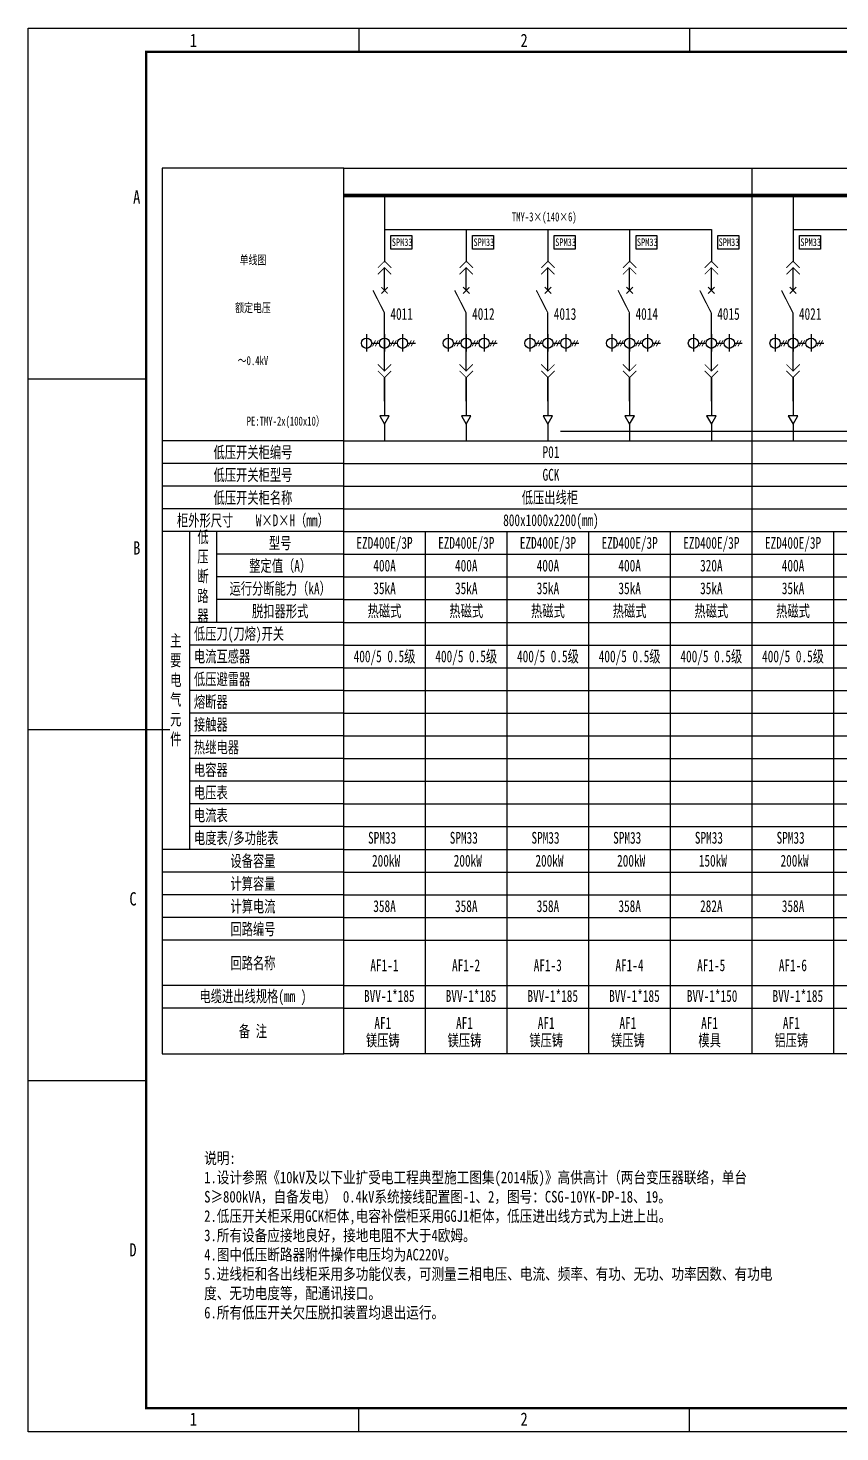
# Model space of a CAD drawing. Extents: x -700117 to -483644, y 1301776 to 1331476.
# Drawn here: x -657379 to -640194, y 1301776 to 1331476 of the extents above; entities that cross this region are included whole.
import ezdxf
from ezdxf.enums import TextEntityAlignment as Align

# ---------------------------------------------------------------- set-up
doc = ezdxf.new("R2010")
doc.units = 0
doc.header["$LTSCALE"] = 1000
doc.linetypes.add('DASH', pattern=[0.35, 0.25, -0.1])
doc.layers.get('0').update_dxf_attribs({"linetype": 'CONTINUOUS'})
for name, color, linetype in [('TK', 5, 'CONTINUOUS'), ('内框', 3, 'CONTINUOUS'), ('外框', 2, 'CONTINUOUS')]:
    doc.layers.add(name, color=color, linetype=linetype)
doc.styles.add('宋体', font='', dxfattribs={"width": 0.8, "height": 3.8})
doc.styles.add('宋体1', font='', dxfattribs={"width": 0.7})
doc.styles.get('宋体').set_extended_font_data('SimSun')
doc.styles.get('宋体1').set_extended_font_data('SimSun')

# ---------------------------------------------------------------- blocks, each defined once
blk = doc.blocks.new('集安A3图框')
at = {"layer": 'TK'}
for p, q in [((-35000, 29700), (-35000, 29200)), ((-28000, 29700), (-28000, 29200)), ((-39500, 22275), (-42000, 22275)), ((-39000, 14850), (-42000, 14850)), ((-39500, 7425), (-42000, 7425)), ((-35000, 0), (-35000, 500)), ((-28000, 0), (-28000, 500))]:
    blk.add_line(p, q, dxfattribs=at)
at = {"layer": '内框', "const_width": 50, "flags": 128}
blk.add_lwpolyline([(-39500, 500), (-39500, 29200), (-500, 29200), (-500, 500)], close=True, dxfattribs=at)
at = {"layer": '外框', "flags": 128}
blk.add_lwpolyline([(-42000, 0), (-42000, 29700), (0, 29700), (0, 0)], close=True, dxfattribs=at)
at = {"layer": 'TK', "style": '宋体', "width": 0.8}
for s, p in [('1', (-38500, 29300)), ('2', (-31500, 29300)), ('A', (-39700, 25988)), ('B', (-39700, 18562)), ('C', (-39779, 11138)), ('D', (-39780, 3712)), ('1', (-38500, 131)), ('2', (-31500, 131))]:
    blk.add_text(s, height=280, dxfattribs=at).set_placement(p, align=Align.CENTER)

msp = doc.modelspace()

# ---------------------------------------------------------------- linework, layer by layer
at = {"color": 7, "ltscale": 1000}
for p, q in [((-650697.9, 1328509.7), (-654540.2, 1328509.7)), ((-654540.2, 1328509.7), (-654540.2, 1309778.1)), ((-642051.1, 1309778.1), (-642051.1, 1328509.7)), ((-649833.2, 1327900.6), (-649833.2, 1326524.8)), ((-641186.4, 1327900.6), (-641186.4, 1326524.8)), ((-648103.8, 1327212.7), (-648103.8, 1326524.8)), ((-646374.5, 1327212.7), (-646374.5, 1326524.8)), ((-644645.1, 1327212.7), (-644645.1, 1326524.8)), ((-642915.8, 1327212.7), (-642915.8, 1326524.8)), ((-649833.2, 1326924.4), (-649833.2, 1326524.8)), ((-648103.8, 1326924.4), (-648103.8, 1326524.8)), ((-646374.5, 1326924.4), (-646374.5, 1326524.8)), ((-644645.1, 1326924.4), (-644645.1, 1326524.8)), ((-642915.8, 1326924.4), (-642915.8, 1326524.8)), ((-641186.4, 1326924.4), (-641186.4, 1326524.8)), ((-649833.2, 1325927), (-649833.2, 1326407.3)), ((-648103.8, 1325927), (-648103.8, 1326407.3)), ((-646374.5, 1325927), (-646374.5, 1326407.3)), ((-649833.2, 1324220.4), (-649833.2, 1325446.7)), ((-648103.8, 1324220.4), (-648103.8, 1325446.7)), ((-646374.5, 1324220.4), (-646374.5, 1325446.7)), ((-649833.2, 1324082), (-649833.2, 1323270.3)), ((-649833.2, 1323581.9), (-649833.2, 1324082)), ((-648103.8, 1324082), (-648103.8, 1323270.3)), ((-648103.8, 1323581.9), (-648103.8, 1324082)), ((-646374.5, 1324082), (-646374.5, 1323270.3)), ((-646374.5, 1323581.9), (-646374.5, 1324082)), ((-644645.1, 1324082), (-644645.1, 1323270.3)), ((-642915.8, 1324082), (-642915.8, 1323270.3)), ((-641186.4, 1324082), (-641186.4, 1323270.3)), ((-649833.2, 1323097.4), (-649833.2, 1322746.1)), ((-649833.2, 1323097.4), (-649833.2, 1322746.1)), ((-648103.8, 1323097.4), (-648103.8, 1322746.1)), ((-648103.8, 1323097.4), (-648103.8, 1322746.1)), ((-646374.5, 1323097.4), (-646374.5, 1322746.1)), ((-646374.5, 1323097.4), (-646374.5, 1322746.1)), ((-644645.1, 1323097.4), (-644645.1, 1322746.1)), ((-644645.1, 1323097.4), (-644645.1, 1322746.1)), ((-642915.8, 1323097.4), (-642915.8, 1322746.1)), ((-642915.8, 1323097.4), (-642915.8, 1322746.1)), ((-641186.4, 1323097.4), (-641186.4, 1322746.1)), ((-641186.4, 1323097.4), (-641186.4, 1322746.1)), ((-650697.9, 1322746.1), (-654540.2, 1322746.1)), ((-648968.5, 1322746.1), (-647239.2, 1322746.1)), ((-647239.2, 1322746.1), (-645509.8, 1322746.1)), ((-645509.8, 1322746.1), (-643780.4, 1322746.1)), ((-643780.4, 1322746.1), (-642051.1, 1322746.1)), ((-642051.1, 1322746.1), (-640321.7, 1322746.1)), ((-640321.7, 1322746.1), (-638592.4, 1322746.1)), ((-650697.9, 1322265.8), (-654540.2, 1322265.8)), ((-650697.9, 1322265.8), (-648968.5, 1322265.8)), ((-648968.5, 1322265.8), (-647239.2, 1322265.8)), ((-647239.2, 1322265.8), (-645509.8, 1322265.8)), ((-645509.8, 1322265.8), (-643780.4, 1322265.8)), ((-643780.4, 1322265.8), (-642051.1, 1322265.8)), ((-642051.1, 1322265.8), (-640321.7, 1322265.8)), ((-640321.7, 1322265.8), (-638592.4, 1322265.8)), ((-650697.9, 1321785.5), (-654540.2, 1321785.5)), ((-650697.9, 1321785.5), (-648968.5, 1321785.5)), ((-648968.5, 1321785.5), (-647239.2, 1321785.5)), ((-647239.2, 1321785.5), (-645509.8, 1321785.5)), ((-645509.8, 1321785.5), (-643780.4, 1321785.5)), ((-643780.4, 1321785.5), (-642051.1, 1321785.5)), ((-642051.1, 1321785.5), (-640321.7, 1321785.5)), ((-640321.7, 1321785.5), (-638592.4, 1321785.5)), ((-650697.9, 1321305.2), (-654540.2, 1321305.2)), ((-650697.9, 1321305.2), (-648968.5, 1321305.2)), ((-648968.5, 1321305.2), (-647239.2, 1321305.2)), ((-647239.2, 1321305.2), (-645509.8, 1321305.2)), ((-645509.8, 1321305.2), (-643780.4, 1321305.2)), ((-643780.4, 1321305.2), (-642051.1, 1321305.2)), ((-642051.1, 1321305.2), (-640321.7, 1321305.2)), ((-640321.7, 1321305.2), (-638592.4, 1321305.2)), ((-650697.9, 1320824.9), (-654540.2, 1320824.9)), ((-653963.9, 1320824.9), (-653963.9, 1314100.8)), ((-653387.5, 1320824.9), (-653387.5, 1318903.7)), ((-650697.9, 1320824.9), (-648968.5, 1320824.9)), ((-648968.5, 1309778.1), (-648968.5, 1320824.9)), ((-648968.5, 1320824.9), (-647239.2, 1320824.9)), ((-647239.2, 1309778.1), (-647239.2, 1320824.9)), ((-647239.2, 1320824.9), (-645509.8, 1320824.9)), ((-645509.8, 1309778.1), (-645509.8, 1320824.9)), ((-645509.8, 1320824.9), (-643780.4, 1320824.9)), ((-643780.4, 1309778.1), (-643780.4, 1320824.9)), ((-643780.4, 1320824.9), (-642051.1, 1320824.9)), ((-642051.1, 1320824.9), (-640321.7, 1320824.9)), ((-640321.7, 1309778.1), (-640321.7, 1320824.9)), ((-640321.7, 1320824.9), (-638592.4, 1320824.9)), ((-650697.9, 1320344.6), (-653387.5, 1320344.6)), ((-650697.9, 1320344.6), (-648968.5, 1320344.6)), ((-648968.5, 1320344.6), (-647239.2, 1320344.6)), ((-647239.2, 1320344.6), (-645509.8, 1320344.6)), ((-645509.8, 1320344.6), (-643780.4, 1320344.6)), ((-643780.4, 1320344.6), (-642051.1, 1320344.6)), ((-642051.1, 1320344.6), (-640321.7, 1320344.6)), ((-640321.7, 1320344.6), (-638592.4, 1320344.6)), ((-650697.9, 1319864.3), (-653387.5, 1319864.3)), ((-650697.9, 1319864.3), (-648968.5, 1319864.3)), ((-648968.5, 1319864.3), (-647239.2, 1319864.3)), ((-647239.2, 1319864.3), (-645509.8, 1319864.3)), ((-645509.8, 1319864.3), (-643780.4, 1319864.3)), ((-643780.4, 1319864.3), (-642051.1, 1319864.3)), ((-642051.1, 1319864.3), (-640321.7, 1319864.3)), ((-640321.7, 1319864.3), (-638592.4, 1319864.3)), ((-650697.9, 1319384), (-653387.5, 1319384)), ((-650697.9, 1319384), (-648968.5, 1319384)), ((-648968.5, 1319384), (-647239.2, 1319384)), ((-647239.2, 1319384), (-645509.8, 1319384)), ((-645509.8, 1319384), (-643780.4, 1319384)), ((-643780.4, 1319384), (-642051.1, 1319384)), ((-642051.1, 1319384), (-640321.7, 1319384)), ((-640321.7, 1319384), (-638592.4, 1319384)), ((-650697.9, 1318903.7), (-653963.9, 1318903.7)), ((-650697.9, 1318903.7), (-648968.5, 1318903.7)), ((-648968.5, 1318903.7), (-647239.2, 1318903.7)), ((-647239.2, 1318903.7), (-645509.8, 1318903.7)), ((-645509.8, 1318903.7), (-643780.4, 1318903.7)), ((-643780.4, 1318903.7), (-642051.1, 1318903.7)), ((-642051.1, 1318903.7), (-640321.7, 1318903.7)), ((-640321.7, 1318903.7), (-638592.4, 1318903.7)), ((-650697.9, 1318423.4), (-653963.9, 1318423.4)), ((-650697.9, 1318423.4), (-648968.5, 1318423.4)), ((-648968.5, 1318423.4), (-647239.2, 1318423.4)), ((-647239.2, 1318423.4), (-645509.8, 1318423.4)), ((-645509.8, 1318423.4), (-643780.4, 1318423.4)), ((-643780.4, 1318423.4), (-642051.1, 1318423.4)), ((-642051.1, 1318423.4), (-640321.7, 1318423.4)), ((-640321.7, 1318423.4), (-638592.4, 1318423.4)), ((-650697.9, 1317943.1), (-653963.9, 1317943.1)), ((-650697.9, 1317943.1), (-648968.5, 1317943.1)), ((-648968.5, 1317943.1), (-647239.2, 1317943.1)), ((-647239.2, 1317943.1), (-645509.8, 1317943.1)), ((-645509.8, 1317943.1), (-643780.4, 1317943.1)), ((-643780.4, 1317943.1), (-642051.1, 1317943.1)), ((-642051.1, 1317943.1), (-640321.7, 1317943.1)), ((-640321.7, 1317943.1), (-638592.4, 1317943.1)), ((-650697.9, 1317462.8), (-653963.9, 1317462.8)), ((-650697.9, 1317462.8), (-648968.5, 1317462.8)), ((-648968.5, 1317462.8), (-647239.2, 1317462.8)), ((-647239.2, 1317462.8), (-645509.8, 1317462.8)), ((-645509.8, 1317462.8), (-643780.4, 1317462.8)), ((-643780.4, 1317462.8), (-642051.1, 1317462.8)), ((-642051.1, 1317462.8), (-640321.7, 1317462.8)), ((-640321.7, 1317462.8), (-638592.4, 1317462.8)), ((-650697.9, 1316982.6), (-653963.9, 1316982.6)), ((-650697.9, 1316982.6), (-648968.5, 1316982.6)), ((-648968.5, 1316982.6), (-647239.2, 1316982.6)), ((-647239.2, 1316982.6), (-645509.8, 1316982.6)), ((-645509.8, 1316982.6), (-643780.4, 1316982.6)), ((-643780.4, 1316982.6), (-642051.1, 1316982.6)), ((-642051.1, 1316982.6), (-640321.7, 1316982.6)), ((-640321.7, 1316982.6), (-638592.4, 1316982.6)), ((-650697.9, 1316502.3), (-653963.9, 1316502.3)), ((-650697.9, 1316502.3), (-648968.5, 1316502.3)), ((-648968.5, 1316502.3), (-647239.2, 1316502.3)), ((-647239.2, 1316502.3), (-645509.8, 1316502.3)), ((-645509.8, 1316502.3), (-643780.4, 1316502.3)), ((-643780.4, 1316502.3), (-642051.1, 1316502.3)), ((-642051.1, 1316502.3), (-640321.7, 1316502.3)), ((-640321.7, 1316502.3), (-638592.4, 1316502.3)), ((-650697.9, 1316022), (-653963.9, 1316022)), ((-650697.9, 1316022), (-648968.5, 1316022)), ((-648968.5, 1316022), (-647239.2, 1316022)), ((-647239.2, 1316022), (-645509.8, 1316022)), ((-645509.8, 1316022), (-643780.4, 1316022)), ((-643780.4, 1316022), (-642051.1, 1316022)), ((-642051.1, 1316022), (-640321.7, 1316022)), ((-640321.7, 1316022), (-638592.4, 1316022)), ((-650697.9, 1315541.7), (-653963.9, 1315541.7)), ((-650697.9, 1315541.7), (-648968.5, 1315541.7)), ((-648968.5, 1315541.7), (-647239.2, 1315541.7)), ((-647239.2, 1315541.7), (-645509.8, 1315541.7)), ((-645509.8, 1315541.7), (-643780.4, 1315541.7)), ((-643780.4, 1315541.7), (-642051.1, 1315541.7)), ((-642051.1, 1315541.7), (-640321.7, 1315541.7)), ((-640321.7, 1315541.7), (-638592.4, 1315541.7)), ((-650697.9, 1315061.4), (-653963.9, 1315061.4)), ((-650697.9, 1315061.4), (-648968.5, 1315061.4)), ((-648968.5, 1315061.4), (-647239.2, 1315061.4)), ((-647239.2, 1315061.4), (-645509.8, 1315061.4)), ((-645509.8, 1315061.4), (-643780.4, 1315061.4)), ((-643780.4, 1315061.4), (-642051.1, 1315061.4)), ((-642051.1, 1315061.4), (-640321.7, 1315061.4)), ((-640321.7, 1315061.4), (-638592.4, 1315061.4)), ((-650697.9, 1314581.1), (-653963.9, 1314581.1)), ((-650697.9, 1314581.1), (-648968.5, 1314581.1)), ((-648968.5, 1314581.1), (-647239.2, 1314581.1)), ((-647239.2, 1314581.1), (-645509.8, 1314581.1)), ((-645509.8, 1314581.1), (-643780.4, 1314581.1)), ((-643780.4, 1314581.1), (-642051.1, 1314581.1)), ((-642051.1, 1314581.1), (-640321.7, 1314581.1)), ((-640321.7, 1314581.1), (-638592.4, 1314581.1)), ((-650697.9, 1314100.8), (-654540.2, 1314100.8)), ((-650697.9, 1314100.8), (-648968.5, 1314100.8)), ((-648968.5, 1314100.8), (-647239.2, 1314100.8)), ((-647239.2, 1314100.8), (-645509.8, 1314100.8)), ((-645509.8, 1314100.8), (-643780.4, 1314100.8)), ((-643780.4, 1314100.8), (-642051.1, 1314100.8)), ((-642051.1, 1314100.8), (-640321.7, 1314100.8)), ((-640321.7, 1314100.8), (-638592.4, 1314100.8)), ((-650697.9, 1313620.5), (-654540.2, 1313620.5)), ((-650697.9, 1313620.5), (-648968.5, 1313620.5)), ((-648968.5, 1313620.5), (-647239.2, 1313620.5)), ((-647239.2, 1313620.5), (-645509.8, 1313620.5)), ((-645509.8, 1313620.5), (-643780.4, 1313620.5)), ((-643780.4, 1313620.5), (-642051.1, 1313620.5)), ((-642051.1, 1313620.5), (-640321.7, 1313620.5)), ((-640321.7, 1313620.5), (-638592.4, 1313620.5)), ((-650697.9, 1313140.2), (-654540.2, 1313140.2)), ((-650697.9, 1313140.2), (-648968.5, 1313140.2)), ((-648968.5, 1313140.2), (-647239.2, 1313140.2)), ((-647239.2, 1313140.2), (-645509.8, 1313140.2)), ((-645509.8, 1313140.2), (-643780.4, 1313140.2)), ((-643780.4, 1313140.2), (-642051.1, 1313140.2)), ((-642051.1, 1313140.2), (-640321.7, 1313140.2)), ((-640321.7, 1313140.2), (-638592.4, 1313140.2)), ((-650697.9, 1312659.9), (-654540.2, 1312659.9)), ((-650697.9, 1312659.9), (-648968.5, 1312659.9)), ((-648968.5, 1312659.9), (-647239.2, 1312659.9)), ((-647239.2, 1312659.9), (-645509.8, 1312659.9)), ((-645509.8, 1312659.9), (-643780.4, 1312659.9)), ((-643780.4, 1312659.9), (-642051.1, 1312659.9)), ((-642051.1, 1312659.9), (-640321.7, 1312659.9)), ((-640321.7, 1312659.9), (-638592.4, 1312659.9)), ((-650697.9, 1312179.6), (-654540.2, 1312179.6)), ((-650697.9, 1312179.6), (-648968.5, 1312179.6)), ((-648968.5, 1312179.6), (-647239.2, 1312179.6)), ((-647239.2, 1312179.6), (-645509.8, 1312179.6)), ((-645509.8, 1312179.6), (-643780.4, 1312179.6)), ((-643780.4, 1312179.6), (-642051.1, 1312179.6)), ((-642051.1, 1312179.6), (-640321.7, 1312179.6)), ((-640321.7, 1312179.6), (-638592.4, 1312179.6)), ((-650697.9, 1311219), (-654540.2, 1311219)), ((-650697.9, 1311219), (-648968.5, 1311219)), ((-648968.5, 1311219), (-647239.2, 1311219)), ((-647239.2, 1311219), (-645509.8, 1311219)), ((-645509.8, 1311219), (-643780.4, 1311219)), ((-643780.4, 1311219), (-642051.1, 1311219)), ((-642051.1, 1311219), (-640321.7, 1311219)), ((-640321.7, 1311219), (-638592.4, 1311219)), ((-650697.9, 1310738.7), (-654540.2, 1310738.7)), ((-650697.9, 1310738.7), (-648968.5, 1310738.7)), ((-648968.5, 1310738.7), (-647239.2, 1310738.7)), ((-647239.2, 1310738.7), (-645509.8, 1310738.7)), ((-645509.8, 1310738.7), (-643780.4, 1310738.7)), ((-643780.4, 1310738.7), (-642051.1, 1310738.7)), ((-642051.1, 1310738.7), (-640321.7, 1310738.7)), ((-640321.7, 1310738.7), (-638592.4, 1310738.7)), ((-654540.2, 1309778.1), (-650697.9, 1309778.1)), ((-648968.5, 1309778.1), (-650697.9, 1309778.1)), ((-647239.2, 1309778.1), (-648968.5, 1309778.1)), ((-645509.8, 1309778.1), (-647239.2, 1309778.1)), ((-643780.4, 1309778.1), (-645509.8, 1309778.1)), ((-642051.1, 1309778.1), (-643780.4, 1309778.1)), ((-640321.7, 1309778.1), (-642051.1, 1309778.1)), ((-638592.4, 1309778.1), (-640321.7, 1309778.1))]:
    msp.add_line(p, q, dxfattribs=at)
at = {"color": 3}
msp.add_line((-650697.9, 1309778.1), (-650697.9, 1328509.7), dxfattribs=at)
at = {"color": 7}
for p, q in [((-650697.9, 1328509.7), (-642051.1, 1328509.7)), ((-642051.1, 1328509.7), (-633404.3, 1328509.7)), ((-644645.1, 1325927), (-644645.1, 1326407.3)), ((-642915.8, 1325927), (-642915.8, 1326407.3)), ((-641186.4, 1325927), (-641186.4, 1326407.3)), ((-644645.1, 1324220.4), (-644645.1, 1325446.7)), ((-642915.8, 1324220.4), (-642915.8, 1325446.7)), ((-641186.4, 1324220.4), (-641186.4, 1325446.7)), ((-650213.5, 1325002.8), (-650213.5, 1324633.2)), ((-649833.2, 1325002.8), (-649833.2, 1324633.2)), ((-649452.9, 1325002.8), (-649452.9, 1324633.2)), ((-648484.1, 1325002.8), (-648484.1, 1324633.2)), ((-648103.8, 1325002.8), (-648103.8, 1324633.2)), ((-647723.5, 1325002.8), (-647723.5, 1324633.2)), ((-646754.8, 1325002.8), (-646754.8, 1324633.2)), ((-646374.5, 1325002.8), (-646374.5, 1324633.2)), ((-645994.2, 1325002.8), (-645994.2, 1324633.2)), ((-645025.4, 1325002.8), (-645025.4, 1324633.2)), ((-644645.1, 1325002.8), (-644645.1, 1324633.2)), ((-644264.8, 1325002.8), (-644264.8, 1324633.2)), ((-643296, 1325002.8), (-643296, 1324633.2)), ((-642915.8, 1325002.8), (-642915.8, 1324633.2)), ((-642535.5, 1325002.8), (-642535.5, 1324633.2)), ((-641566.7, 1325002.8), (-641566.7, 1324633.2)), ((-641186.4, 1325002.8), (-641186.4, 1324633.2)), ((-640806.1, 1325002.8), (-640806.1, 1324633.2)), ((-650102.6, 1324808.3), (-649941.3, 1324808.3)), ((-649722.3, 1324808.3), (-649561, 1324808.3)), ((-649342, 1324808.3), (-649180.7, 1324808.3)), ((-648373.2, 1324808.3), (-648211.9, 1324808.3)), ((-647993, 1324808.3), (-647831.6, 1324808.3)), ((-647612.7, 1324808.3), (-647451.3, 1324808.3)), ((-646643.9, 1324808.3), (-646482.5, 1324808.3)), ((-646263.6, 1324808.3), (-646102.3, 1324808.3)), ((-645883.3, 1324808.3), (-645722, 1324808.3)), ((-644914.5, 1324808.3), (-644753.2, 1324808.3)), ((-644534.2, 1324808.3), (-644372.9, 1324808.3)), ((-644154, 1324808.3), (-643992.6, 1324808.3)), ((-643185.2, 1324808.3), (-643023.8, 1324808.3)), ((-642804.9, 1324808.3), (-642643.5, 1324808.3)), ((-642424.6, 1324808.3), (-642263.3, 1324808.3)), ((-641455.8, 1324808.3), (-641294.5, 1324808.3)), ((-641075.5, 1324808.3), (-640914.2, 1324808.3)), ((-640695.3, 1324808.3), (-640533.9, 1324808.3)), ((-644645.1, 1323581.9), (-644645.1, 1324082)), ((-642915.8, 1323581.9), (-642915.8, 1324082)), ((-641186.4, 1323581.9), (-641186.4, 1324082)), ((-650697.9, 1322746.1), (-648968.5, 1322746.1))]:
    msp.add_line(p, q, dxfattribs=at)
at = {"color": 3, "ltscale": 1000}
for p, q in [((-650697.9, 1309778.1), (-650697.9, 1328509.7)), ((-642051.1, 1309778.1), (-642051.1, 1328509.7))]:
    msp.add_line(p, q, dxfattribs=at)
for p, q in [((-649833.2, 1327212.7), (-642915.8, 1327212.7)), ((-641186.4, 1327212.7), (-634269, 1327212.7))]:
    msp.add_line(p, q)
at = {"color": 7, "lineweight": 9}
for p, q in [((-650027.4, 1324867), (-650086.1, 1324749.6)), ((-649968.7, 1324867), (-650027.4, 1324749.6)), ((-649647.1, 1324867), (-649705.8, 1324749.6)), ((-649588.4, 1324867), (-649647.1, 1324749.6)), ((-649266.8, 1324867), (-649325.5, 1324749.6)), ((-649208.1, 1324867), (-649266.8, 1324749.6)), ((-648298, 1324867), (-648356.7, 1324749.6)), ((-648239.3, 1324867), (-648298, 1324749.6)), ((-647917.7, 1324867), (-647976.5, 1324749.6)), ((-647859, 1324867), (-647917.7, 1324749.6)), ((-647537.5, 1324867), (-647596.2, 1324749.6)), ((-647478.7, 1324867), (-647537.5, 1324749.6)), ((-646568.7, 1324867), (-646627.4, 1324749.6)), ((-646510, 1324867), (-646568.7, 1324749.6)), ((-646188.4, 1324867), (-646247.1, 1324749.6)), ((-646129.7, 1324867), (-646188.4, 1324749.6)), ((-645808.1, 1324867), (-645866.8, 1324749.6)), ((-645749.4, 1324867), (-645808.1, 1324749.6)), ((-644839.3, 1324867), (-644898, 1324749.6)), ((-644780.6, 1324867), (-644839.3, 1324749.6)), ((-644459, 1324867), (-644517.7, 1324749.6)), ((-644400.3, 1324867), (-644459, 1324749.6)), ((-644078.8, 1324867), (-644137.5, 1324749.6)), ((-644020, 1324867), (-644078.8, 1324749.6)), ((-643110, 1324867), (-643168.7, 1324749.6)), ((-643051.3, 1324867), (-643110, 1324749.6)), ((-642729.7, 1324867), (-642788.4, 1324749.6)), ((-642671, 1324867), (-642729.7, 1324749.6)), ((-642349.4, 1324867), (-642408.1, 1324749.6)), ((-642290.7, 1324867), (-642349.4, 1324749.6)), ((-641380.6, 1324867), (-641439.3, 1324749.6)), ((-641321.9, 1324867), (-641380.6, 1324749.6)), ((-641000.3, 1324867), (-641059, 1324749.6)), ((-640941.6, 1324867), (-641000.3, 1324749.6)), ((-640620, 1324867), (-640678.8, 1324749.6)), ((-640561.3, 1324867), (-640620, 1324749.6))]:
    msp.add_line(p, q, dxfattribs=at)
at = {"color": 7, "linetype": 'DASH', "ltscale": 50}
msp.add_line((-616110.8, 1322938.2), (-650697.9, 1322938.2), dxfattribs=at)
at = {"color": 7}
for points, const_width in [([(-650697.9, 1327933.3), (-648968.5, 1327933.3)], 76.8), ([(-648968.5, 1327933.3), (-647239.2, 1327933.3)], 76.8), ([(-647239.2, 1327933.3), (-645509.8, 1327933.3)], 76.8), ([(-645509.8, 1327933.3), (-643780.4, 1327933.3)], 76.8), ([(-643780.4, 1327933.3), (-642051.1, 1327933.3)], 76.8), ([(-642051.1, 1327933.3), (-640321.7, 1327933.3)], 76.8), ([(-640321.7, 1327933.3), (-638592.4, 1327933.3)], 76.8), ([(-649691.9, 1326404.4), (-649833.2, 1326545.6), (-649974.5, 1326404.4)], 19.2), ([(-647962.5, 1326404.4), (-648103.8, 1326545.6), (-648245.1, 1326404.4)], 19.2), ([(-646233.2, 1326404.4), (-646374.5, 1326545.6), (-646515.8, 1326404.4)], 19.2), ([(-644503.8, 1326404.4), (-644645.1, 1326545.6), (-644786.4, 1326404.4)], 19.2), ([(-644503.8, 1326266), (-644645.1, 1326407.3), (-644786.4, 1326266)], 19.2), ([(-642774.5, 1326404.4), (-642915.8, 1326545.6), (-643057, 1326404.4)], 19.2), ([(-642774.5, 1326266), (-642915.8, 1326407.3), (-643057, 1326266)], 19.2), ([(-641045.1, 1326404.4), (-641186.4, 1326545.6), (-641327.7, 1326404.4)], 19.2), ([(-641045.1, 1326266), (-641186.4, 1326407.3), (-641327.7, 1326266)], 19.2)]:
    msp.add_lwpolyline(points, dxfattribs=dict(at, const_width=const_width))
at = {"color": 7, "ltscale": 10}
for points in [[(-649698.2, 1327084.9), (-649254.4, 1327084.9), (-649254.4, 1326800), (-649698.2, 1326800)], [(-647968.8, 1327084.9), (-647525, 1327084.9), (-647525, 1326800), (-647968.8, 1326800)], [(-646239.4, 1327084.9), (-645795.6, 1327084.9), (-645795.6, 1326800), (-646239.4, 1326800)], [(-644510.1, 1327084.9), (-644066.3, 1327084.9), (-644066.3, 1326800), (-644510.1, 1326800)], [(-642780.7, 1327084.9), (-642336.9, 1327084.9), (-642336.9, 1326800), (-642780.7, 1326800)], [(-641051.4, 1327084.9), (-640607.6, 1327084.9), (-640607.6, 1326800), (-641051.4, 1326800)]]:
    msp.add_lwpolyline(points, close=True, dxfattribs=at)
at = {"color": 7, "ltscale": 1000}
for points, const_width in [([(-649691.9, 1326266), (-649833.2, 1326407.3), (-649974.5, 1326266)], 19.2), ([(-647962.5, 1326266), (-648103.8, 1326407.3), (-648245.1, 1326266)], 19.2), ([(-646233.2, 1326266), (-646374.5, 1326407.3), (-646515.8, 1326266)], 19.2), ([(-650077.9, 1325927), (-649833.2, 1325446.7)], 24), ([(-649901.1, 1325859.1), (-649765.3, 1325994.9)], 24), ([(-649901.1, 1325994.9), (-649765.3, 1325859.1)], 24), ([(-648348.6, 1325927), (-648103.8, 1325446.7)], 24), ([(-648171.8, 1325859.1), (-648035.9, 1325994.9)], 24), ([(-648171.8, 1325994.9), (-648035.9, 1325859.1)], 24), ([(-646619.2, 1325927), (-646374.5, 1325446.7)], 24), ([(-646442.4, 1325859.1), (-646306.6, 1325994.9)], 24), ([(-646442.4, 1325994.9), (-646306.6, 1325859.1)], 24), ([(-644889.8, 1325927), (-644645.1, 1325446.7)], 24), ([(-644713, 1325859.1), (-644577.2, 1325994.9)], 24), ([(-644713, 1325994.9), (-644577.2, 1325859.1)], 24), ([(-643160.5, 1325927), (-642915.8, 1325446.7)], 24), ([(-642983.7, 1325859.1), (-642847.8, 1325994.9)], 24), ([(-642983.7, 1325994.9), (-642847.8, 1325859.1)], 24), ([(-641431.1, 1325927), (-641186.4, 1325446.7)], 24), ([(-641254.3, 1325859.1), (-641118.5, 1325994.9)], 24), ([(-641254.3, 1325994.9), (-641118.5, 1325859.1)], 24), ([(-649691.9, 1324361.6), (-649833.2, 1324220.4), (-649974.5, 1324361.6)], 19.2), ([(-647962.5, 1324361.6), (-648103.8, 1324220.4), (-648245.1, 1324361.6)], 19.2), ([(-646233.2, 1324361.6), (-646374.5, 1324220.4), (-646515.8, 1324361.6)], 19.2), ([(-644503.8, 1324361.6), (-644645.1, 1324220.4), (-644786.4, 1324361.6)], 19.2), ([(-642774.5, 1324361.6), (-642915.8, 1324220.4), (-643057, 1324361.6)], 19.2), ([(-641045.1, 1324361.6), (-641186.4, 1324220.4), (-641327.7, 1324361.6)], 19.2), ([(-649691.9, 1324223.3), (-649833.2, 1324082), (-649974.5, 1324223.3)], 19.2), ([(-647962.5, 1324223.3), (-648103.8, 1324082), (-648245.1, 1324223.3)], 19.2), ([(-646233.2, 1324223.3), (-646374.5, 1324082), (-646515.8, 1324223.3)], 19.2), ([(-644503.8, 1324223.3), (-644645.1, 1324082), (-644786.4, 1324223.3)], 19.2), ([(-642774.5, 1324223.3), (-642915.8, 1324082), (-643057, 1324223.3)], 19.2), ([(-641045.1, 1324223.3), (-641186.4, 1324082), (-641327.7, 1324223.3)], 19.2)]:
    msp.add_lwpolyline(points, dxfattribs=dict(at, const_width=const_width))
for points in [[(-649833.2, 1323097.4), (-649733.4, 1323270.3), (-649933, 1323270.3)], [(-649833.2, 1323097.4), (-649733.4, 1323270.3), (-649933, 1323270.3)], [(-648103.8, 1323097.4), (-648004, 1323270.3), (-648203.7, 1323270.3)], [(-648103.8, 1323097.4), (-648004, 1323270.3), (-648203.7, 1323270.3)], [(-646374.5, 1323097.4), (-646274.6, 1323270.3), (-646474.3, 1323270.3)], [(-646374.5, 1323097.4), (-646274.6, 1323270.3), (-646474.3, 1323270.3)], [(-644645.1, 1323097.4), (-644545.3, 1323270.3), (-644744.9, 1323270.3)], [(-644645.1, 1323097.4), (-644545.3, 1323270.3), (-644744.9, 1323270.3)], [(-642915.8, 1323097.4), (-642815.9, 1323270.3), (-643015.6, 1323270.3)], [(-642915.8, 1323097.4), (-642815.9, 1323270.3), (-643015.6, 1323270.3)], [(-641186.4, 1323097.4), (-641086.6, 1323270.3), (-641286.2, 1323270.3)], [(-641186.4, 1323097.4), (-641086.6, 1323270.3), (-641286.2, 1323270.3)]]:
    msp.add_lwpolyline(points, close=True, dxfattribs=at)
at = {"color": 7}
for centre in [(-650213.5, 1324808.3), (-649833.2, 1324808.3), (-649452.9, 1324808.3), (-648484.1, 1324808.3), (-648103.8, 1324808.3), (-647723.5, 1324808.3), (-646754.8, 1324808.3), (-646374.5, 1324808.3), (-645994.2, 1324808.3), (-645025.4, 1324808.3), (-644645.1, 1324808.3), (-644264.8, 1324808.3), (-643296, 1324808.3), (-642915.8, 1324808.3), (-642535.5, 1324808.3), (-641566.7, 1324808.3), (-641186.4, 1324808.3), (-640806.1, 1324808.3)]:
    msp.add_circle(centre, 108.1, dxfattribs=at)

# ---------------------------------------------------------------- block references
at = {"color": 5, "rotation": 6.670106611340577e-09}
msp.add_blockref('集安A3图框', (-615379.1, 1301776), dxfattribs=at)

# ---------------------------------------------------------------- texts
at = {"color": 7, "ltscale": 1000, "style": '宋体1', "width": 0.7}
for s, height, p in [('TMY-3×(140×6)', 192.118, (-647138.8, 1327386.5)), ('PE:TMY-2x(100x10）', 192.118, (-652751.1, 1323065.2)), ('SPM33', 249.75, (-650182.1, 1314220.8)), ('SPM33', 249.75, (-648452.8, 1314220.8)), ('SPM33', 249.75, (-646723.4, 1314220.8)), ('SPM33', 249.75, (-644994, 1314220.8)), ('SPM33', 249.75, (-643264.7, 1314220.8)), ('SPM33', 249.75, (-641535.3, 1314220.8)), ('BVV-1*185', 249.75, (-650267.4, 1310873.6)), ('BVV-1*185', 249.75, (-648538.1, 1310873.6)), ('BVV-1*185', 249.75, (-646808.7, 1310873.6)), ('BVV-1*185', 249.75, (-645079.4, 1310873.6)), ('BVV-1*150', 249.75, (-643434.5, 1310873.6)), ('BVV-1*185', 249.75, (-641620.7, 1310873.6))]:
    msp.add_text(s, height=height, rotation=0, dxfattribs=at).set_placement(p)
at = {"color": 7, "style": '宋体', "width": 0.7}
for p in [(-649679.9, 1326865.9), (-647950.6, 1326865.9), (-646221.2, 1326865.9), (-644491.8, 1326865.9), (-642762.5, 1326865.9), (-641033.1, 1326865.9)]:
    msp.add_text('SPM33', height=160.5, rotation=0, dxfattribs=at).set_placement(p)
at = {"color": 7, "ltscale": 1000, "style": '宋体1', "width": 0.7}
for s, height, p in [('单线图', 192.12, (-652619, 1326573.1)), ('额定电压', 192.12, (-652619, 1325559.8)), ('～0.4kV', 192.12, (-652619, 1324441.6)), ('P01', 249.75, (-646310.6, 1322505.9)), ('GCK', 249.75, (-646310.6, 1322025.6)), ('低压出线柜', 249.75, (-646332.7, 1321545.4)), ('800x1000x2200(mm)', 249.754, (-646310.6, 1321065.1)), ('EZD400E/3P', 249.75, (-649833.2, 1320584.8)), ('EZD400E/3P', 249.75, (-648103.8, 1320584.8)), ('EZD400E/3P', 249.75, (-646374.5, 1320584.8)), ('EZD400E/3P', 249.75, (-644645.1, 1320584.8)), ('EZD400E/3P', 249.75, (-642915.8, 1320584.8)), ('EZD400E/3P', 249.75, (-641186.4, 1320584.8)), ('400A', 249.75, (-649833.2, 1320104.5)), ('400A', 249.75, (-648103.8, 1320104.5)), ('400A', 249.75, (-646374.5, 1320104.5)), ('400A', 249.75, (-644645.1, 1320104.5)), ('320A', 249.75, (-642915.8, 1320104.5)), ('400A', 249.75, (-641186.4, 1320104.5)), ('35kA', 249.75, (-649833.2, 1319624.2)), ('35kA', 249.75, (-648103.8, 1319624.2)), ('35kA', 249.75, (-646374.5, 1319624.2)), ('35kA', 249.75, (-644645.1, 1319624.2)), ('35kA', 249.75, (-642915.8, 1319624.2)), ('35kA', 249.75, (-641186.4, 1319624.2)), ('热磁式', 249.75, (-649833.2, 1319143.9)), ('热磁式', 249.75, (-648103.8, 1319143.9)), ('热磁式', 249.75, (-646374.5, 1319143.9)), ('热磁式', 249.75, (-644645.1, 1319143.9)), ('热磁式', 249.75, (-642915.8, 1319143.9)), ('热磁式', 249.75, (-641186.4, 1319143.9)), ('400/5 0.5级', 249.75, (-649833.2, 1318183.3)), ('400/5 0.5级', 249.75, (-648103.8, 1318183.3)), ('400/5 0.5级', 249.75, (-646374.5, 1318183.3)), ('400/5 0.5级', 249.75, (-644645.1, 1318183.3)), ('400/5 0.5级', 249.75, (-642915.8, 1318183.3)), ('400/5 0.5级', 249.75, (-641186.4, 1318183.3)), ('200kW', 249.75, (-649800.9, 1313860.6)), ('200kW', 249.75, (-648071.5, 1313860.6)), ('200kW', 249.75, (-646342.2, 1313860.6)), ('200kW', 249.75, (-644612.8, 1313860.6)), ('150kW', 249.75, (-642883.5, 1313860.6)), ('200kW', 249.75, (-641154.1, 1313860.6)), ('358A', 249.75, (-649833.2, 1312900)), ('358A', 249.75, (-648103.8, 1312900)), ('358A', 249.75, (-646374.5, 1312900)), ('358A', 249.75, (-644645.1, 1312900)), ('282A', 249.75, (-642915.8, 1312900)), ('358A', 249.75, (-641186.4, 1312900)), ('AF1-1', 249.75, (-649836.7, 1311648.3)), ('AF1-2', 249.75, (-648107.3, 1311648.3)), ('AF1-3', 249.75, (-646378, 1311648.3)), ('AF1-4', 249.75, (-644648.6, 1311648.3)), ('AF1-5', 249.75, (-642919.3, 1311648.3)), ('AF1-6', 249.75, (-641189.9, 1311648.3)), ('AF1', 249.75, (-649870.1, 1310426.7)), ('AF1', 249.75, (-648140.8, 1310426.7)), ('AF1', 249.75, (-646411.4, 1310426.7)), ('AF1', 249.75, (-644682.1, 1310426.7)), ('AF1', 249.75, (-642952.7, 1310426.7)), ('AF1', 249.75, (-641223.4, 1310426.7)), ('镁压铸', 249.75, (-649870.1, 1310060.6)), ('镁压铸', 249.75, (-648140.8, 1310060.6)), ('镁压铸', 249.75, (-646411.4, 1310060.6)), ('镁压铸', 249.75, (-644682.1, 1310060.6)), ('模具', 249.75, (-642952.7, 1310060.6)), ('铝压铸', 249.75, (-641223.4, 1310060.6))]:
    msp.add_text(s, height=height, rotation=0, dxfattribs=at).set_placement(p, align=Align.MIDDLE_CENTER)
for s, height, p in [('4011', 249.75, (-649470.9, 1325426.6)), ('4012', 249.75, (-647741.6, 1325426.6)), ('4013', 249.75, (-646012.2, 1325426.6)), ('4014', 249.75, (-644282.9, 1325426.6)), ('4015', 249.75, (-642553.5, 1325426.6)), ('4021', 249.75, (-640824.2, 1325426.6)), ('低压开关柜编号', 249.75, (-652619, 1322506)), ('低压开关柜型号', 249.75, (-652619, 1322025.7)), ('低压开关柜名称', 249.75, (-652619, 1321545.4)), ('柜外形尺寸    W×D×H（mm）', 249.754, (-652619, 1321065.1)), ('型号', 249.75, (-652042.7, 1320584.8)), ('整定值（A）', 249.75, (-652042.7, 1320104.5)), ('运行分断能力（kA）', 249.75, (-652042.7, 1319624.2)), ('脱扣器形式', 249.75, (-652042.7, 1319143.9)), ('设备容量', 249.75, (-652619, 1313860.6)), ('计算容量', 249.75, (-652619, 1313380.3)), ('计算电流', 249.75, (-652619, 1312900)), ('回路编号', 249.75, (-652619, 1312419.7)), ('回路名称', 249.75, (-652619, 1311699.3)), ('电缆进出线规格(mm )', 249.754, (-652619, 1310978.9)), ('备 注', 249.75, (-652619, 1310258.4))]:
    msp.add_text(s, height=height, rotation=0, dxfattribs=at).set_placement(p, align=Align.MIDDLE)
for s, p in [('低压刀(刀熔)开关', (-653867.8, 1318663.6)), ('电流互感器', (-653867.8, 1318183.3)), ('低压避雷器', (-653867.8, 1317703)), ('熔断器', (-653867.8, 1317222.7)), ('接触器', (-653867.8, 1316742.4)), ('热继电器', (-653867.8, 1316262.1)), ('电容器', (-653867.8, 1315781.8)), ('电压表', (-653867.8, 1315301.5)), ('电流表', (-653867.8, 1314821.2)), ('电度表/多功能表', (-653867.8, 1314340.9))]:
    msp.add_text(s, height=249.75, rotation=0, dxfattribs=at).set_placement(p, align=Align.MIDDLE_LEFT)
at = {"color": 7, "ltscale": 1000, "char_height": 249.8, "width": 576.355, "attachment_point": 5, "rotation": 0, "style": '宋体1'}
for s, insert in [('低\\P压\\P断\\P路\\P器', (-653675.7, 1319864.3)), ('主\\P要\\P电\\P气\\P元\\P件', (-654252.1, 1317462.8))]:
    msp.add_mtext(s, dxfattribs=dict(at, insert=insert))
at = {"color": 0, "insert": (-653651, 1307691), "char_height": 38.4873, "width": 12389.577, "attachment_point": 1, "style": '宋体'}
msp.add_mtext('{\\H6.365x;说明:\\P1.设计参照《10kV及以下业扩受电工程典型施工图集(2014版)》高供高计（两台变压器联络，单台S\\C7;≥\\C256;800kVA，自备发电） 0.4kV系统接线配置图-1、2，图号：CSG-10YK-DP-18、19\\C0;。\\P2.低压开关柜采用GCK柜体,电容补偿柜采用GGJ1柜体，低压进出线方式为上进上出。\\P3.所有设备应接地良好，接地电阻不大于4欧姆。\\P4.图中低压断路器附件操作电压均为AC220V。\\P5.进线柜和各出线柜采用多功能仪表，可测量三相电压、电流、频率、有功、无功、功率因数、有功电度、无功电度等，配通讯接口。\\P6.所有低压开关欠压脱扣装置均退出运行。}', dxfattribs=at)

doc.saveas('drawing.dxf')
